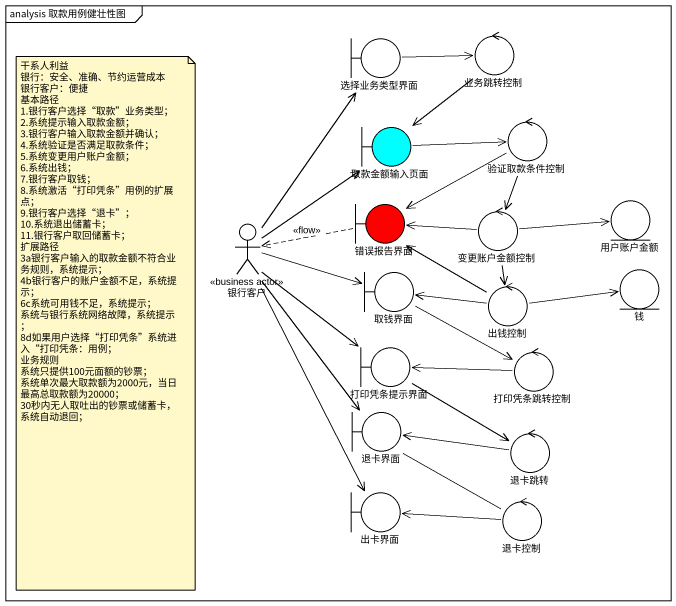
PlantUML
@startuml
mainframe analysis 取款用例健壮性图
boundary 选择业务类型界面
control 业务跳转控制
boundary 取款金额输入页面 #00FFFF
control 验证取款条件控制
boundary 错误报告界面 #FF0000
control 变更账户金额控制
entity 用户账户金额
actor 银行客户 <<business actor>>
boundary 取钱界面
control 出钱控制
entity 钱
boundary 打印凭条提示界面
control 打印凭条跳转控制
boundary 退卡界面
control 退卡跳转
boundary 出卡界面
control 退卡控制
选择业务类型界面 -right-> 业务跳转控制
业务跳转控制 --> 取款金额输入页面
验证取款条件控制 <-left- 取款金额输入页面
验证取款条件控制 -left-> 错误报告界面
验证取款条件控制 --> 变更账户金额控制
错误报告界面 .left.> 银行客户 : <<flow>>
变更账户金额控制 -left-> 错误报告界面
变更账户金额控制 -right-> 用户账户金额
变更账户金额控制 --> 出钱控制
银行客户 -up-> 选择业务类型界面
银行客户 -up-> 取款金额输入页面
银行客户 -right-> 取钱界面
银行客户 --> 打印凭条提示界面
银行客户 --> 退卡界面
银行客户 --> 出卡界面
取钱界面 -right-> 打印凭条跳转控制
出钱控制 -up-> 错误报告界面
出钱控制 -left-> 取钱界面
出钱控制 -right-> 钱
打印凭条提示界面 --> 退卡跳转
打印凭条跳转控制 -left-> 打印凭条提示界面
退卡界面 -- 退卡控制
退卡跳转 -left-> 退卡界面
退卡控制 -left-> 出卡界面
note as N1
  干系人利益
  银行：安全、准确、节约运营成本
  银行客户：便捷
  基本路径
  1.银行客户选择“取款”业务类型；
  2.系统提示输入取款金额；
  3.银行客户输入取款金额并确认；
  4.系统验证是否满足取款条件；
  5.系统变更用户账户金额；
  6.系统出钱；
  7.银行客户取钱；
  8.系统激活“打印凭条”用例的扩展点；
  9.银行客户选择“退卡”；
  10.系统退出储蓄卡；
  11.银行客户取回储蓄卡；
  扩展路径
  3a银行客户输入的取款金额不符合业务规则，系统提示；
  4b银行客户的账户金额不足，系统提示；
  6c系统可用钱不足，系统提示；
  系统与银行系统网络故障，系统提示；
  8d如果用户选择“打印凭条”系统进入“打印凭条：用例；
  业务规则
  系统只提供100元面额的钞票；
  系统单次最大取款额为2000元，当日最高总取款额为20000；
  30秒内无人取吐出的钞票或储蓄卡，系统自动退回；
end note
@enduml
